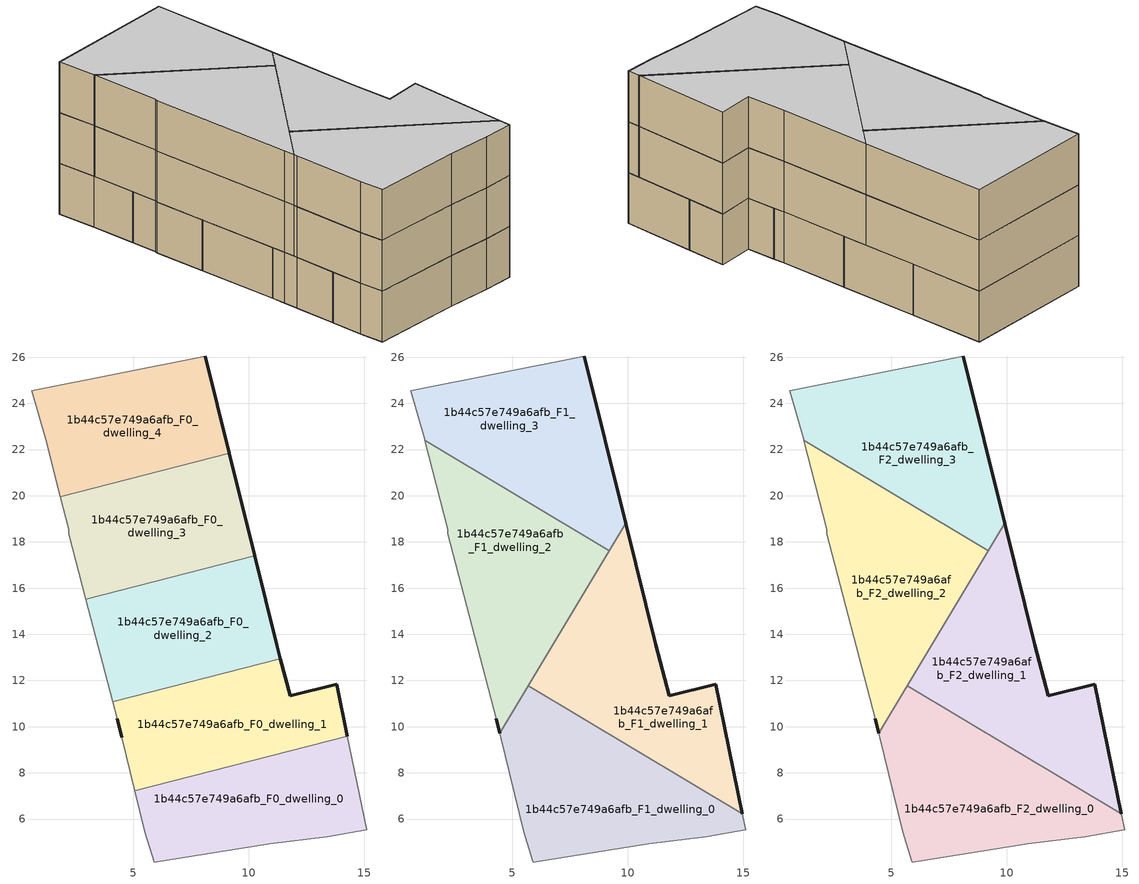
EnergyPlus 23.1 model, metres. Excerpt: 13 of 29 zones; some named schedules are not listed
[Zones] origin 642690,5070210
1b44c57e749a6afb_F0_dwelling_0
 floor ground (EU_floor_Construction): 15.11,5.54 14.28,9.59 5.07,7.23 5.51,5.44 5.91,4.14 10.91,4.94 13.41,5.24 z0
 wall adiabatic (EU_wall_Construction): 14.28,9.59 15.11,5.54 13.41,5.24 10.91,4.94 5.91,4.14 5.51,5.44 5.07,7.23 z0:3
 wall to 1b44c57e749a6afb_F0_dwelling_1 (EU_wall_Construction): 5.07,7.23 14.28,9.59 z0:3
1b44c57e749a6afb_F0_dwelling_1
 floor ground (EU_floor_Construction): 14.28,9.59 13.81,11.84 11.81,11.34 11.37,12.95 4.11,11.09 4.31,10.34 4.51,9.54 5.07,7.23 z0
 wall outside (EU_wall_Construction): 4.51,9.54 4.31,10.34 / 11.37,12.95 11.81,11.34 13.81,11.84 14.28,9.59 z0:3
 wall adiabatic (EU_wall_Construction): 5.07,7.23 4.51,9.54 / 4.31,10.34 4.11,11.09 z0:3
 wall to 1b44c57e749a6afb_F0_dwelling_2 (EU_wall_Construction): 4.11,11.09 11.37,12.95 z0:3
1b44c57e749a6afb_F0_dwelling_2
 floor ground (EU_floor_Construction): 11.37,12.95 11.21,13.54 10.26,17.4 2.95,15.53 4.11,11.09 z0
 wall outside (EU_wall_Construction): 10.26,17.4 11.21,13.54 11.37,12.95 z0:3
 wall adiabatic (EU_wall_Construction): 4.11,11.09 2.95,15.53 z0:3
 wall to 1b44c57e749a6afb_F0_dwelling_3 (EU_wall_Construction): 2.95,15.53 10.26,17.4 z0:3
1b44c57e749a6afb_F0_dwelling_3
 floor ground (EU_floor_Construction): 10.26,17.4 9.16,21.83 1.85,19.96 2.21,18.55 2.21,18.35 2.95,15.53 z0
 wall outside (EU_wall_Construction): 9.16,21.83 10.26,17.4 z0:3
 wall adiabatic (EU_wall_Construction): 2.95,15.53 2.21,18.35 2.21,18.55 1.85,19.96 z0:3
 wall to 1b44c57e749a6afb_F0_dwelling_4 (EU_wall_Construction): 1.85,19.96 9.16,21.83 z0:3
1b44c57e749a6afb_F0_dwelling_4
 floor ground (EU_floor_Construction): 9.16,21.83 8.11,26.05 0.61,24.55 1.21,22.45 1.85,19.96 z0
 wall outside (EU_wall_Construction): 8.11,26.05 9.16,21.83 z0:3
 wall adiabatic (EU_wall_Construction): 1.85,19.96 1.21,22.45 0.61,24.55 8.11,26.05 z0:3
1b44c57e749a6afb_F1_dwelling_0
 floor to 1b44c57e749a6afb_F0_dwelling_0 (EU_floor_Construction): 15.11,5.54 14.97,6.22 10.82,8.71 5.07,7.23 5.51,5.44 5.89,4.18 5.91,4.14 10.91,4.94 13.41,5.24 z3
 floor to 1b44c57e749a6afb_F0_dwelling_1 (EU_floor_Construction): 10.82,8.71 6.03,11.58 5.5,11.44 4.46,9.71 4.51,9.54 5.07,7.23 z3
 floor to 1b44c57e749a6afb_F0_dwelling_2 (EU_floor_Construction): 6.03,11.58 5.7,11.78 5.5,11.44 z3
 wall adiabatic (EU_wall_Construction): 14.97,6.22 15.11,5.54 13.41,5.24 10.91,4.94 5.91,4.14 5.89,4.18 5.51,5.44 4.51,9.54 4.46,9.71 z3:6
 wall to 1b44c57e749a6afb_F1_dwelling_1 (EU_wall_Construction): 5.7,11.78 14.97,6.22 z3:6
 wall to 1b44c57e749a6afb_F1_dwelling_2 (EU_wall_Construction): 4.46,9.71 5.7,11.78 z3:6
1b44c57e749a6afb_F1_dwelling_1
 floor to 1b44c57e749a6afb_F0_dwelling_1 (EU_floor_Construction): 14.28,9.59 13.81,11.84 11.81,11.34 11.37,12.95 6.03,11.58 10.82,8.71 z3
 floor to 1b44c57e749a6afb_F0_dwelling_0 (EU_floor_Construction): 14.97,6.22 14.28,9.59 10.82,8.71 z3
 floor to 1b44c57e749a6afb_F0_dwelling_2 (EU_floor_Construction): 11.37,12.95 11.21,13.54 10.26,17.4 8.85,17.04 5.7,11.78 6.03,11.58 z3
 floor to 1b44c57e749a6afb_F0_dwelling_3 (EU_floor_Construction): 10.26,17.4 9.91,18.8 8.85,17.04 z3
 wall outside (EU_wall_Construction): 9.91,18.8 11.21,13.54 11.81,11.34 13.81,11.84 14.97,6.22 z3:6
 wall to 1b44c57e749a6afb_F1_dwelling_3 (EU_wall_Construction): 9.2,17.63 9.91,18.8 z3:6
 wall to 1b44c57e749a6afb_F1_dwelling_2 (EU_wall_Construction): 5.7,11.78 9.2,17.63 z3:6
1b44c57e749a6afb_F1_dwelling_2
 floor to 1b44c57e749a6afb_F0_dwelling_2 (EU_floor_Construction): 5.5,11.44 8.85,17.04 2.95,15.53 4.11,11.09 z3
 floor to 1b44c57e749a6afb_F0_dwelling_3 (EU_floor_Construction): 8.85,17.04 9.2,17.63 4.28,20.58 1.85,19.96 2.21,18.55 2.21,18.35 2.95,15.53 z3
 floor to 1b44c57e749a6afb_F0_dwelling_4 (EU_floor_Construction): 4.28,20.58 1.22,22.41 1.85,19.96 z3
 floor to 1b44c57e749a6afb_F0_dwelling_1 (EU_floor_Construction): 4.46,9.71 5.5,11.44 4.11,11.09 4.31,10.34 z3
 wall outside (EU_wall_Construction): 4.46,9.71 4.31,10.34 z3:6
 wall to 1b44c57e749a6afb_F1_dwelling_3 (EU_wall_Construction): 1.22,22.41 9.2,17.63 z3:6
 wall adiabatic (EU_wall_Construction): 4.31,10.34 2.21,18.35 2.21,18.55 1.22,22.41 z3:6
1b44c57e749a6afb_F1_dwelling_3
 floor to 1b44c57e749a6afb_F0_dwelling_3 (EU_floor_Construction): 9.2,17.63 9.91,18.8 9.16,21.83 4.28,20.58 z3
 floor to 1b44c57e749a6afb_F0_dwelling_4 (EU_floor_Construction): 9.16,21.83 8.11,26.05 0.61,24.55 1.21,22.45 1.22,22.41 4.28,20.58 z3
 wall outside (EU_wall_Construction): 8.11,26.05 9.91,18.8 z3:6
 wall adiabatic (EU_wall_Construction): 1.22,22.41 1.21,22.45 0.61,24.55 8.11,26.05 z3:6
1b44c57e749a6afb_F2_dwelling_0
 floor to 1b44c57e749a6afb_F1_dwelling_0 (EU_floor_Construction): 15.11,5.54 14.97,6.22 5.7,11.78 4.46,9.71 4.51,9.54 5.51,5.44 5.89,4.18 5.91,4.14 10.91,4.94 13.41,5.24 z6
 wall adiabatic (EU_wall_Construction): 14.97,6.22 15.11,5.54 13.41,5.24 10.91,4.94 5.91,4.14 5.89,4.18 5.51,5.44 4.51,9.54 4.46,9.71 z6:9
 wall to 1b44c57e749a6afb_F2_dwelling_1 (EU_wall_Construction): 5.7,11.78 14.97,6.22 z6:9
 wall to 1b44c57e749a6afb_F2_dwelling_2 (EU_wall_Construction): 4.46,9.71 5.7,11.78 z6:9
 ceiling to 1b44c57e749a6afb_F3_dwelling_0 (EU_floor_Construction): 14.97,6.22 15.11,5.54 13.41,5.24 10.91,4.94 5.91,4.14 5.89,4.18 5.51,5.44 4.51,9.54 4.46,9.71 5.7,11.78 z9
1b44c57e749a6afb_F2_dwelling_1
 floor to 1b44c57e749a6afb_F1_dwelling_1 (EU_floor_Construction): 14.97,6.22 13.81,11.84 11.81,11.34 11.21,13.54 9.91,18.8 5.7,11.78 z6
 wall outside (EU_wall_Construction): 9.91,18.8 11.21,13.54 11.81,11.34 13.81,11.84 14.97,6.22 z6:9
 wall to 1b44c57e749a6afb_F2_dwelling_3 (EU_wall_Construction): 9.2,17.63 9.91,18.8 z6:9
 wall to 1b44c57e749a6afb_F2_dwelling_2 (EU_wall_Construction): 5.7,11.78 9.2,17.63 z6:9
 ceiling to 1b44c57e749a6afb_F3_dwelling_1 (EU_floor_Construction): 9.91,18.8 11.21,13.54 11.81,11.34 13.81,11.84 14.97,6.22 5.7,11.78 z9
1b44c57e749a6afb_F2_dwelling_2
 floor to 1b44c57e749a6afb_F1_dwelling_2 (EU_floor_Construction): 4.46,9.71 9.2,17.63 1.22,22.41 2.21,18.55 2.21,18.35 4.31,10.34 z6
 wall outside (EU_wall_Construction): 4.46,9.71 4.31,10.34 z6:9
 wall to 1b44c57e749a6afb_F2_dwelling_3 (EU_wall_Construction): 1.22,22.41 9.2,17.63 z6:9
 wall adiabatic (EU_wall_Construction): 4.31,10.34 2.21,18.35 2.21,18.55 1.22,22.41 z6:9
 ceiling to 1b44c57e749a6afb_F3_dwelling_2 (EU_floor_Construction): 9.2,17.63 4.46,9.71 4.31,10.34 2.21,18.35 2.21,18.55 1.22,22.41 z9
1b44c57e749a6afb_F2_dwelling_3
 floor to 1b44c57e749a6afb_F1_dwelling_3 (EU_floor_Construction): 9.2,17.63 9.91,18.8 8.11,26.05 0.61,24.55 1.21,22.45 1.22,22.41 z6
 wall outside (EU_wall_Construction): 8.11,26.05 9.91,18.8 z6:9
 wall adiabatic (EU_wall_Construction): 1.22,22.41 1.21,22.45 0.61,24.55 8.11,26.05 z6:9
 ceiling to 1b44c57e749a6afb_F3_dwelling_3 (EU_floor_Construction): 8.11,26.05 9.91,18.8 9.2,17.63 1.22,22.41 1.21,22.45 0.61,24.55 z9
[Building]
EU S2 Campaign: North Axis=0; Terrain=City; Solar Distribution=FullExterior
[Site:Location]
Lyon-Bron: Latitude=45.75; Longitude=5; Time Zone=1; Elevation=198
[SizingPeriod:WeatherFileDays]
AnnualSizingPeriod: Begin Month=1; Begin Day of Month=1; End Month=12; End Day of Month=31; Day of Week for Start Day=Monday; Use Weather File Daylight Saving Period=No; Use Weather File Rain and Snow Indicators=No
[MATERIAL]
EU_InternalMass_Material: Roughness=MediumRough; Thickness=0.1; Conductivity=1; Density=1800; Specific Heat=900; Thermal Absorptance=0.9; Solar Absorptance=0.7; Visible Absorptance=0.7
[MATERIAL:NOMASS] Roughness=MediumRough; Thermal Absorptance=0.9; Solar Absorptance=0.7; Visible Absorptance=0.7
Name | Thermal Resistance
EU_wall_NoMass | 0.776494
EU_floor_NoMass | 0.421597
[CONSTRUCTION]
EU_wall_Construction: EU_wall_NoMass
EU_floor_Construction: EU_floor_NoMass
EU_InternalMass_Construction: EU_InternalMass_Material
[ZONE] Type=1; Multiplier=1; Ceiling Height=autocalculate; Floor Area=autocalculate; Part of Total Floor Area=Yes
Name | Volume
1b44c57e749a6afb_F0_dwelling_0 | 103.524
1b44c57e749a6afb_F1_dwelling_0; 1b44c57e749a6afb_F2_dwelling_0 | 129.4
1b44c57e749a6afb_F0_dwelling_1 | 103.501
1b44c57e749a6afb_F1_dwelling_1; 1b44c57e749a6afb_F2_dwelling_1 | 129.385
1b44c57e749a6afb_F0_dwelling_2 | 103.512
1b44c57e749a6afb_F1_dwelling_2; 1b44c57e749a6afb_F2_dwelling_2 | 129.405
1b44c57e749a6afb_F0_dwelling_3 | 103.542
1b44c57e749a6afb_F1_dwelling_3; 1b44c57e749a6afb_F2_dwelling_3 | 129.399
1b44c57e749a6afb_F0_dwelling_4 | 103.514
[INTERNALMASS] Construction=EU_InternalMass_Construction
Name | Zone or ZoneList | Surface Area
1b44c57e749a6afb_F0_dwelling_0_EU_InternalMass | 1b44c57e749a6afb_F0_dwelling_0 | 34.5078
1b44c57e749a6afb_F0_dwelling_1_EU_InternalMass | 1b44c57e749a6afb_F0_dwelling_1 | 34.5006
1b44c57e749a6afb_F0_dwelling_2_EU_InternalMass | 1b44c57e749a6afb_F0_dwelling_2 | 34.504
1b44c57e749a6afb_F0_dwelling_3_EU_InternalMass | 1b44c57e749a6afb_F0_dwelling_3 | 34.5142
1b44c57e749a6afb_F0_dwelling_4_EU_InternalMass | 1b44c57e749a6afb_F0_dwelling_4 | 34.5046
1b44c57e749a6afb_F1_dwelling_0_EU_InternalMass | 1b44c57e749a6afb_F1_dwelling_0 | 43.1334
1b44c57e749a6afb_F1_dwelling_1_EU_InternalMass | 1b44c57e749a6afb_F1_dwelling_1 | 43.1294
1b44c57e749a6afb_F1_dwelling_2_EU_InternalMass | 1b44c57e749a6afb_F1_dwelling_2 | 43.1359
1b44c57e749a6afb_F1_dwelling_3_EU_InternalMass | 1b44c57e749a6afb_F1_dwelling_3 | 43.1326
1b44c57e749a6afb_F2_dwelling_0_EU_InternalMass | 1b44c57e749a6afb_F2_dwelling_0 | 43.1334
1b44c57e749a6afb_F2_dwelling_1_EU_InternalMass | 1b44c57e749a6afb_F2_dwelling_1 | 43.1294
1b44c57e749a6afb_F2_dwelling_2_EU_InternalMass | 1b44c57e749a6afb_F2_dwelling_2 | 43.1359
1b44c57e749a6afb_F2_dwelling_3_EU_InternalMass | 1b44c57e749a6afb_F2_dwelling_3 | 43.1326
[OTHEREQUIPMENT] Fuel Type=Electricity; Design Level Calculation Method=Watts/Area; Power per Zone Floor Area=1; Fraction Latent=0; Fraction Radiant=0; Fraction Lost=0; Carbon Dioxide Generation Rate=0; EndUse Subcategory=EU_Step8_InternalGains
Name | Zone or ZoneList or Space or SpaceList | Schedule
EU_Step8_InternalGain_1b44c57e749a6afb_F0_dwelling_0_f000 | 1b44c57e749a6afb_F0_dwelling_0 | EU_Step8_GainSchedule_1b44c57e749a6afb_F0_dwelling_0_f000
EU_Step8_InternalGain_1b44c57e749a6afb_F0_dwelling_1_f000 | 1b44c57e749a6afb_F0_dwelling_1 | EU_Step8_GainSchedule_1b44c57e749a6afb_F0_dwelling_1_f000
EU_Step8_InternalGain_1b44c57e749a6afb_F0_dwelling_2_f000 | 1b44c57e749a6afb_F0_dwelling_2 | EU_Step8_GainSchedule_1b44c57e749a6afb_F0_dwelling_2_f000
EU_Step8_InternalGain_1b44c57e749a6afb_F0_dwelling_3_f000 | 1b44c57e749a6afb_F0_dwelling_3 | EU_Step8_GainSchedule_1b44c57e749a6afb_F0_dwelling_3_f000
EU_Step8_InternalGain_1b44c57e749a6afb_F0_dwelling_4_f000 | 1b44c57e749a6afb_F0_dwelling_4 | EU_Step8_GainSchedule_1b44c57e749a6afb_F0_dwelling_4_f000
EU_Step8_InternalGain_1b44c57e749a6afb_F1_dwelling_0_f000 | 1b44c57e749a6afb_F1_dwelling_0 | EU_Step8_GainSchedule_1b44c57e749a6afb_F1_dwelling_0_f000
EU_Step8_InternalGain_1b44c57e749a6afb_F1_dwelling_1_f000 | 1b44c57e749a6afb_F1_dwelling_1 | EU_Step8_GainSchedule_1b44c57e749a6afb_F1_dwelling_1_f000
EU_Step8_InternalGain_1b44c57e749a6afb_F1_dwelling_2_f000 | 1b44c57e749a6afb_F1_dwelling_2 | EU_Step8_GainSchedule_1b44c57e749a6afb_F1_dwelling_2_f000
EU_Step8_InternalGain_1b44c57e749a6afb_F1_dwelling_3_f000 | 1b44c57e749a6afb_F1_dwelling_3 | EU_Step8_GainSchedule_1b44c57e749a6afb_F1_dwelling_3_f000
EU_Step8_InternalGain_1b44c57e749a6afb_F2_dwelling_0_f000 | 1b44c57e749a6afb_F2_dwelling_0 | EU_Step8_GainSchedule_1b44c57e749a6afb_F2_dwelling_0_f000
EU_Step8_InternalGain_1b44c57e749a6afb_F2_dwelling_1_f000 | 1b44c57e749a6afb_F2_dwelling_1 | EU_Step8_GainSchedule_1b44c57e749a6afb_F2_dwelling_1_f000
EU_Step8_InternalGain_1b44c57e749a6afb_F2_dwelling_2_f000 | 1b44c57e749a6afb_F2_dwelling_2 | EU_Step8_GainSchedule_1b44c57e749a6afb_F2_dwelling_2_f000
EU_Step8_InternalGain_1b44c57e749a6afb_F2_dwelling_3_f000 | 1b44c57e749a6afb_F2_dwelling_3 | EU_Step8_GainSchedule_1b44c57e749a6afb_F2_dwelling_3_f000
[ZONEVENTILATION:DESIGNFLOWRATE] Schedule=EU_AlwaysOn; Design Flow Rate Calculation Method=AirChanges/Hour; Air Changes per Hour=0.693814; Ventilation Type=Natural; Fan Pressure Rise=0; Fan Total Efficiency=1; Constant Term Coefficient=1; Temperature Term Coefficient=0; Velocity Term Coefficient=0; Velocity Squared Term Coefficient=0; Minimum Indoor Temperature=-100; Maximum Indoor Temperature=100; Delta Temperature=-100; Minimum Outdoor Temperature=-100; Maximum Outdoor Temperature=100; Maximum Wind Speed=40
Name | Zone or ZoneList or Space or SpaceList
EU_ConstantAir_1b44c57e749a6afb_F0_dwelling_0 | 1b44c57e749a6afb_F0_dwelling_0
EU_ConstantAir_1b44c57e749a6afb_F0_dwelling_1 | 1b44c57e749a6afb_F0_dwelling_1
EU_ConstantAir_1b44c57e749a6afb_F0_dwelling_2 | 1b44c57e749a6afb_F0_dwelling_2
EU_ConstantAir_1b44c57e749a6afb_F0_dwelling_3 | 1b44c57e749a6afb_F0_dwelling_3
EU_ConstantAir_1b44c57e749a6afb_F0_dwelling_4 | 1b44c57e749a6afb_F0_dwelling_4
EU_ConstantAir_1b44c57e749a6afb_F1_dwelling_0 | 1b44c57e749a6afb_F1_dwelling_0
EU_ConstantAir_1b44c57e749a6afb_F1_dwelling_1 | 1b44c57e749a6afb_F1_dwelling_1
EU_ConstantAir_1b44c57e749a6afb_F1_dwelling_2 | 1b44c57e749a6afb_F1_dwelling_2
EU_ConstantAir_1b44c57e749a6afb_F1_dwelling_3 | 1b44c57e749a6afb_F1_dwelling_3
EU_ConstantAir_1b44c57e749a6afb_F2_dwelling_0 | 1b44c57e749a6afb_F2_dwelling_0
EU_ConstantAir_1b44c57e749a6afb_F2_dwelling_1 | 1b44c57e749a6afb_F2_dwelling_1
EU_ConstantAir_1b44c57e749a6afb_F2_dwelling_2 | 1b44c57e749a6afb_F2_dwelling_2
EU_ConstantAir_1b44c57e749a6afb_F2_dwelling_3 | 1b44c57e749a6afb_F2_dwelling_3
[HVACTEMPLATE:THERMOSTAT] Constant Heating Setpoint=20; Constant Cooling Setpoint=50
EU_HeatOnly_1b44c57e749a6afb_F0_dwelling_0; EU_HeatOnly_1b44c57e749a6afb_F0_dwelling_1; EU_HeatOnly_1b44c57e749a6afb_F0_dwelling_2; EU_HeatOnly_1b44c57e749a6afb_F0_dwelling_3; EU_HeatOnly_1b44c57e749a6afb_F0_dwelling_4; EU_HeatOnly_1b44c57e749a6afb_F1_dwelling_0; EU_HeatOnly_1b44c57e749a6afb_F1_dwelling_1; EU_HeatOnly_1b44c57e749a6afb_F1_dwelling_2; EU_HeatOnly_1b44c57e749a6afb_F1_dwelling_3; EU_HeatOnly_1b44c57e749a6afb_F2_dwelling_0; EU_HeatOnly_1b44c57e749a6afb_F2_dwelling_1; EU_HeatOnly_1b44c57e749a6afb_F2_dwelling_2; EU_HeatOnly_1b44c57e749a6afb_F2_dwelling_3; EU_HeatOnly_1b44c57e749a6afb_F3_dwelling_0; EU_HeatOnly_1b44c57e749a6afb_F3_dwelling_1; EU_HeatOnly_1b44c57e749a6afb_F3_dwelling_2; EU_HeatOnly_1b44c57e749a6afb_F3_dwelling_3; EU_HeatOnly_1b44c57e749a6afb_F4_dwelling_0; EU_HeatOnly_1b44c57e749a6afb_F4_dwelling_1; EU_HeatOnly_1b44c57e749a6afb_F4_dwelling_2; EU_HeatOnly_1b44c57e749a6afb_F4_dwelling_3; EU_HeatOnly_1b44c57e749a6afb_F5_dwelling_0; EU_HeatOnly_1b44c57e749a6afb_F5_dwelling_1; EU_HeatOnly_1b44c57e749a6afb_F5_dwelling_2; EU_HeatOnly_1b44c57e749a6afb_F5_dwelling_3; EU_HeatOnly_1b44c57e749a6afb_F6_dwelling_0; EU_HeatOnly_1b44c57e749a6afb_F6_dwelling_1; EU_HeatOnly_1b44c57e749a6afb_F6_dwelling_2; EU_HeatOnly_1b44c57e749a6afb_F6_dwelling_3
[HVACTEMPLATE:ZONE:IDEALLOADSAIRSYSTEM] System Availability Schedule=EU_AlwaysOn; Maximum Heating Supply Air Temperature=50; Minimum Cooling Supply Air Temperature=13; Maximum Heating Supply Air Humidity Ratio=0.0156; Minimum Cooling Supply Air Humidity Ratio=0.0077; Heating Limit=NoLimit; Cooling Limit=NoLimit; Heating Availability Schedule=EU_AlwaysOn; Cooling Availability Schedule=EU_CoolingOff; Dehumidification Control Type=ConstantSensibleHeatRatio; Cooling Sensible Heat Ratio=0.7; Dehumidification Setpoint=60; Humidification Control Type=None; Humidification Setpoint=30; Outdoor Air Method=None; Outdoor Air Flow Rate per Person=0.00944; Outdoor Air Flow Rate per Zone Floor Area=0; Outdoor Air Flow Rate per Zone=0; Demand Controlled Ventilation Type=None; Outdoor Air Economizer Type=NoEconomizer; Heat Recovery Type=None; Sensible Heat Recovery Effectiveness=0.7; Latent Heat Recovery Effectiveness=0.65
Name | Template Thermostat
1b44c57e749a6afb_F0_dwelling_0 | EU_HeatOnly_1b44c57e749a6afb_F0_dwelling_0
1b44c57e749a6afb_F0_dwelling_1 | EU_HeatOnly_1b44c57e749a6afb_F0_dwelling_1
1b44c57e749a6afb_F0_dwelling_2 | EU_HeatOnly_1b44c57e749a6afb_F0_dwelling_2
1b44c57e749a6afb_F0_dwelling_3 | EU_HeatOnly_1b44c57e749a6afb_F0_dwelling_3
1b44c57e749a6afb_F0_dwelling_4 | EU_HeatOnly_1b44c57e749a6afb_F0_dwelling_4
1b44c57e749a6afb_F1_dwelling_0 | EU_HeatOnly_1b44c57e749a6afb_F1_dwelling_0
1b44c57e749a6afb_F1_dwelling_1 | EU_HeatOnly_1b44c57e749a6afb_F1_dwelling_1
1b44c57e749a6afb_F1_dwelling_2 | EU_HeatOnly_1b44c57e749a6afb_F1_dwelling_2
1b44c57e749a6afb_F1_dwelling_3 | EU_HeatOnly_1b44c57e749a6afb_F1_dwelling_3
1b44c57e749a6afb_F2_dwelling_0 | EU_HeatOnly_1b44c57e749a6afb_F2_dwelling_0
1b44c57e749a6afb_F2_dwelling_1 | EU_HeatOnly_1b44c57e749a6afb_F2_dwelling_1
1b44c57e749a6afb_F2_dwelling_2 | EU_HeatOnly_1b44c57e749a6afb_F2_dwelling_2
1b44c57e749a6afb_F2_dwelling_3 | EU_HeatOnly_1b44c57e749a6afb_F2_dwelling_3
[SIZING:ZONE] Zone Cooling Design Supply Air Temperature Input Method=SupplyAirTemperature; Zone Cooling Design Supply Air Temperature=13; Zone Heating Design Supply Air Temperature Input Method=SupplyAirTemperature; Zone Heating Design Supply Air Temperature=50; Zone Cooling Design Supply Air Humidity Ratio=0.008; Zone Heating Design Supply Air Humidity Ratio=0.008; Cooling Design Air Flow Method=DesignDay; Cooling Design Air Flow Rate=0; Cooling Minimum Air Flow per Zone Floor Area=0.000762; Cooling Minimum Air Flow=0; Cooling Minimum Air Flow Fraction=0.2; Heating Design Air Flow Method=DesignDay; Heating Design Air Flow Rate=0; Heating Maximum Air Flow per Zone Floor Area=0.002032; Heating Maximum Air Flow=0.141576; Heating Maximum Air Flow Fraction=0.3; Account for Dedicated Outdoor Air System=No; Dedicated Outdoor Air System Control Strategy=NeutralSupplyAir; Dedicated Outdoor Air Low Setpoint Temperature for Design=autosize; Dedicated Outdoor Air High Setpoint Temperature for Design=autosize; Zone Load Sizing Method=Sensible Load Only No Latent Load; Zone Latent Cooling Design Supply Air Humidity Ratio Input Method=HumidityRatioDifference; Zone Cooling Design Supply Air Humidity Ratio Difference=0.005; Zone Latent Heating Design Supply Air Humidity Ratio Input Method=HumidityRatioDifference; Zone Humidification Design Supply Air Humidity Ratio Difference=0.005
1b44c57e749a6afb_F0_dwelling_0; 1b44c57e749a6afb_F0_dwelling_1; 1b44c57e749a6afb_F0_dwelling_2; 1b44c57e749a6afb_F0_dwelling_3; 1b44c57e749a6afb_F0_dwelling_4; 1b44c57e749a6afb_F1_dwelling_0
